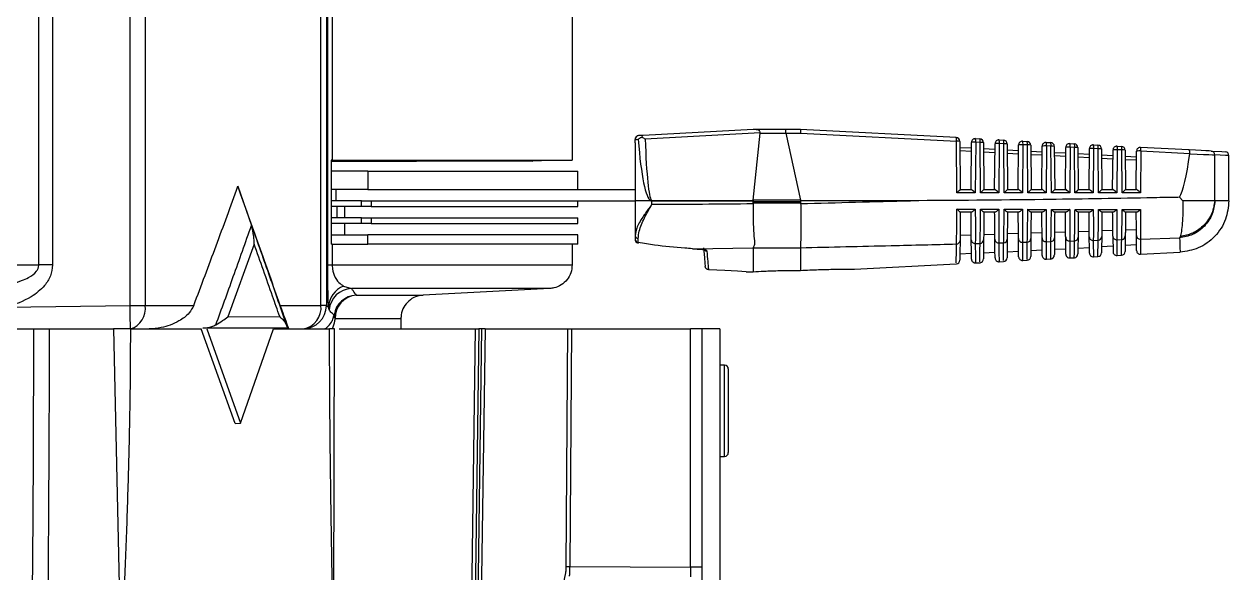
# Model space of a CAD drawing. Extents: x 2 to 136, y 1 to 99.
# Drawn here: x 59.117 to 62.281, y 10.184 to 11.627 of the extents above; entities that cross this region are included whole.
import ezdxf

# ---------------------------------------------------------------- set-up
doc = ezdxf.new("R2010")
doc.units = 0
doc.header["$MEASUREMENT"] = 0
doc.layers.add('OBJECT', color=7, linetype='CONTINUOUS')

msp = doc.modelspace()

# ---------------------------------------------------------------- linework, layer by layer
at = {"layer": 'OBJECT'}
for p, q in [((59.1553, 10.9936), (59.1553, 11.8402)), ((59.1914, 11.8402), (59.1914, 10.9936)), ((59.3949, 10.8873), (59.3949, 11.8402)), ((59.4344, 11.8402), (59.4344, 10.8873)), ((59.8963, 10.8873), (59.8963, 11.8402)), ((59.9106, 11.8402), (59.9106, 10.8873)), ((59.9142, 10.9936), (59.9142, 11.8402)), ((59.9259, 11.8402), (59.9259, 11.2689)), ((60.5563, 11.8402), (60.5563, 11.2689)), ((61.0314, 11.3497), (60.7431, 11.3341)), ((60.7478, 11.325), (61.0499, 11.3414)), ((61.0396, 11.3497), (61.0314, 11.3497)), ((61.0315, 11.1638), (61.0502, 11.34)), ((61.1172, 11.3497), (61.0396, 11.3497)), ((61.0502, 11.34), (61.1178, 11.34)), ((61.1564, 11.3497), (61.1172, 11.3497)), ((61.1178, 11.3403), (61.1573, 11.3403)), ((61.1178, 11.34), (61.156, 11.1638)), ((61.1564, 11.3497), (61.1564, 11.3497)), ((61.5652, 11.3281), (61.1564, 11.3497)), ((61.1573, 11.3403), (61.5658, 11.3187)), ((60.7214, 11.3145), (60.7214, 11.3234)), ((60.7214, 11.3145), (60.7214, 11.1622)), ((61.567, 11.1828), (61.5658, 11.3187)), ((61.5746, 11.3182), (61.5757, 11.1922)), ((61.5748, 11.3026), (61.6049, 11.301)), ((61.604, 11.1922), (61.6051, 11.3156)), ((61.6163, 11.316), (61.6151, 11.1828)), ((61.6156, 11.3255), (61.6272, 11.3249)), ((61.6279, 11.3154), (61.6163, 11.316)), ((61.629, 11.1828), (61.6279, 11.3154)), ((61.6367, 11.315), (61.6377, 11.1922)), ((61.6368, 11.2993), (61.6669, 11.2977)), ((61.666, 11.1922), (61.667, 11.3123)), ((61.6782, 11.3127), (61.6771, 11.1828)), ((61.6776, 11.3222), (61.6892, 11.3216)), ((61.6899, 11.3121), (61.6782, 11.3127)), ((61.691, 11.1828), (61.6899, 11.3121)), ((61.6987, 11.3117), (61.6997, 11.1922)), ((61.728, 11.1922), (61.729, 11.309)), ((61.7402, 11.3095), (61.7391, 11.1828)), ((61.7395, 11.3189), (61.7512, 11.3183)), ((61.7519, 11.3089), (61.7402, 11.3095)), ((61.753, 11.1828), (61.7519, 11.3089)), ((61.7607, 11.3084), (61.7617, 11.1922)), ((61.79, 11.1922), (61.791, 11.3058)), ((61.8022, 11.3062), (61.8011, 11.1828)), ((61.8015, 11.3157), (61.8133, 11.315)), ((61.814, 11.3056), (61.8022, 11.3062)), ((61.815, 11.1828), (61.814, 11.3056)), ((61.8227, 11.3051), (61.8237, 11.1922)), ((61.852, 11.1922), (61.8529, 11.3025)), ((61.8642, 11.3029), (61.8631, 11.1828)), ((61.8635, 11.3124), (61.8753, 11.3118)), ((61.876, 11.3023), (61.8642, 11.3029)), ((61.877, 11.1828), (61.876, 11.3023)), ((61.8848, 11.3019), (61.8857, 11.1922)), ((61.914, 11.1922), (61.9149, 11.2992)), ((61.9261, 11.2997), (61.9251, 11.1828)), ((61.9254, 11.3091), (61.9373, 11.3085)), ((61.938, 11.299), (61.9261, 11.2997)), ((61.939, 11.1828), (61.938, 11.299)), ((61.9468, 11.2986), (61.9477, 11.1922)), ((61.9874, 11.3058), (61.9994, 11.3052)), ((62.1764, 11.2959), (62.0494, 11.3026)), ((59.9259, 11.2689), (59.9234, 11.2689)), ((59.9235, 11.269), (59.9235, 11.0484)), ((59.9259, 11.2689), (60.5563, 11.2689)), ((60.5563, 11.2689), (60.476, 11.2668)), ((61.6048, 11.2916), (61.5748, 11.2932)), ((61.6668, 11.2883), (61.6369, 11.2899)), ((61.6988, 11.2961), (61.7289, 11.2945)), ((61.7288, 11.285), (61.6989, 11.2866)), ((61.7609, 11.2928), (61.7908, 11.2912)), ((61.7908, 11.2818), (61.7609, 11.2833)), ((61.8229, 11.2895), (61.8528, 11.2879)), ((61.8527, 11.2785), (61.823, 11.2801)), ((61.8849, 11.2862), (61.9148, 11.2846)), ((61.9147, 11.2752), (61.885, 11.2768)), ((61.9469, 11.2829), (61.9768, 11.2814)), ((61.9767, 11.272), (61.947, 11.2735)), ((61.976, 11.1922), (61.9769, 11.2959)), ((61.9881, 11.2964), (61.9871, 11.1828)), ((62, 11.2958), (61.9881, 11.2964)), ((62.001, 11.1828), (62, 11.2958)), ((62.0088, 11.2953), (62.0097, 11.1922)), ((62.009, 11.2797), (62.0387, 11.2781)), ((62.0386, 11.2687), (62.009, 11.2702)), ((62.038, 11.1922), (62.0389, 11.2927)), ((62.0501, 11.2931), (62.0491, 11.1828)), ((62.0501, 11.2931), (62.1788, 11.2863)), ((62.1788, 11.2863), (62.1787, 11.286)), ((62.2443, 11.1622), (62.2443, 11.2828)), ((62.2814, 11.1618), (62.2814, 11.2808)), ((59.9235, 11.2662), (60.1464, 11.2662)), ((60.0191, 11.2402), (59.9235, 11.2402)), ((60.0191, 11.2402), (60.0191, 11.1922)), ((60.0191, 11.2402), (60.5714, 11.2402)), ((60.1464, 11.2662), (60.1474, 11.2662)), ((60.4515, 11.2662), (60.1474, 11.2662)), ((60.4734, 11.2668), (60.4515, 11.2662)), ((60.4515, 11.2662), (60.4524, 11.2662)), ((60.4524, 11.2662), (60.452, 11.2662)), ((60.476, 11.2668), (60.4734, 11.2668)), ((60.5714, 11.1922), (60.5714, 11.2402)), ((59.6783, 11.2003), (59.7139, 11.0975)), ((60.0191, 11.1922), (59.9235, 11.1922)), ((59.9354, 11.1922), (59.9354, 11.1622)), ((60.0191, 11.1922), (60.5399, 11.1922)), ((60.5399, 11.1922), (60.7214, 11.1922)), ((61.6151, 11.1828), (61.567, 11.1828)), ((61.5757, 11.1922), (61.6041, 11.1922)), ((61.6771, 11.1828), (61.629, 11.1828)), ((61.6377, 11.1922), (61.6661, 11.1922)), ((61.7391, 11.1828), (61.691, 11.1828)), ((61.6997, 11.1922), (61.7281, 11.1922)), ((61.8011, 11.1828), (61.753, 11.1828)), ((61.7617, 11.1922), (61.7901, 11.1922)), ((61.8631, 11.1828), (61.815, 11.1828)), ((61.8237, 11.1922), (61.8521, 11.1922)), ((61.9251, 11.1828), (61.877, 11.1828)), ((61.8857, 11.1922), (61.9141, 11.1922)), ((61.9871, 11.1828), (61.939, 11.1828)), ((61.9477, 11.1922), (61.9761, 11.1922)), ((62.0491, 11.1828), (62.001, 11.1828)), ((62.0097, 11.1922), (62.0381, 11.1922)), ((60.0029, 11.1622), (59.9235, 11.1622)), ((60.0029, 11.1473), (59.9235, 11.1473)), ((59.9382, 11.1473), (59.9382, 11.1173)), ((59.9591, 11.1173), (59.9591, 11.1473)), ((60.0029, 11.1473), (60.0029, 11.1622)), ((60.0029, 11.1622), (60.0281, 11.1622)), ((60.0281, 11.1473), (60.0029, 11.1473)), ((60.0281, 11.1622), (60.0281, 11.1473)), ((60.0281, 11.1622), (60.5399, 11.1622)), ((60.0281, 11.1473), (60.5714, 11.1473)), ((60.5399, 11.1622), (60.7214, 11.1622)), ((60.5714, 11.1473), (60.5714, 11.1622)), ((60.7214, 11.1622), (60.7214, 11.0705)), ((60.7628, 11.1622), (60.7214, 11.1622)), ((60.7658, 11.163), (61.0314, 11.163)), ((61.0313, 11.1614), (60.7658, 11.1614)), ((60.7658, 11.153), (60.7658, 11.1614)), ((61.0314, 11.163), (61.0313, 11.1614)), ((61.0314, 11.1607), (61.1564, 11.1607)), ((61.0314, 11.1555), (61.0314, 11.1607)), ((61.1564, 11.1555), (61.0314, 11.1555)), ((61.156, 11.1638), (61.0315, 11.1638)), ((61.445, 11.1622), (61.1564, 11.1622)), ((61.1564, 11.1607), (61.1564, 11.1555)), ((62.1606, 11.1622), (62.1514, 11.1713)), ((62.2447, 11.1622), (62.2443, 11.1622)), ((60.0029, 11.1173), (59.9235, 11.1173)), ((60.0029, 11.1024), (60.0029, 11.1173)), ((60.0029, 11.1173), (60.0281, 11.1173)), ((60.0281, 11.1173), (60.0281, 11.1024)), ((60.0281, 11.1173), (60.5714, 11.1173)), ((60.5714, 11.1024), (60.5714, 11.1173)), ((61.6047, 11.1322), (61.5756, 11.1322)), ((61.6668, 11.1322), (61.6376, 11.1322)), ((61.7288, 11.1322), (61.6996, 11.1322)), ((61.7909, 11.1322), (61.7616, 11.1322)), ((61.853, 11.1322), (61.8235, 11.1322)), ((61.915, 11.1322), (61.8855, 11.1322)), ((61.9771, 11.1322), (61.9475, 11.1322)), ((62.0392, 11.1322), (62.0094, 11.1322)), ((60.0029, 11.1024), (59.9235, 11.1024)), ((59.9591, 11.0724), (59.9591, 11.1024)), ((60.0281, 11.1024), (60.0029, 11.1024)), ((60.0281, 11.1024), (60.5714, 11.1024)), ((61.7613, 11.0778), (61.7904, 11.0787)), ((61.8233, 11.0797), (61.8524, 11.0807)), ((61.8853, 11.0817), (61.9144, 11.0826)), ((61.9473, 11.0837), (61.9764, 11.0846)), ((62.0093, 11.0856), (62.0384, 11.0866)), ((59.7207, 11.0484), (59.6517, 10.8575)), ((59.9259, 11.0484), (59.9234, 11.0484)), ((59.9235, 11.0724), (60.0191, 11.0724)), ((59.9259, 11.0484), (59.9259, 10.9936)), ((59.9259, 11.0484), (60.0012, 11.0484)), ((60.0012, 11.0484), (60.0191, 11.0484)), ((60.0191, 11.0484), (60.0191, 11.0724)), ((60.5714, 11.0724), (60.0191, 11.0724)), ((60.5714, 11.0484), (60.0191, 11.0484)), ((60.5563, 11.0484), (60.5563, 10.9936)), ((60.5714, 11.0484), (60.5714, 11.0724)), ((60.7214, 11.0705), (60.7214, 11.0609)), ((60.7299, 11.0525), (60.7296, 11.063)), ((61.5752, 11.072), (61.6045, 11.0729)), ((61.6151, 11.0498), (61.6276, 11.0502)), ((61.6372, 11.0739), (61.6665, 11.0748)), ((61.6771, 11.0514), (61.6896, 11.0518)), ((61.6992, 11.0759), (61.7285, 11.0768)), ((61.7391, 11.053), (61.7517, 11.0534)), ((61.8011, 11.0547), (61.8137, 11.055)), ((61.8631, 11.0564), (61.8757, 11.0567)), ((61.9251, 11.0581), (61.9377, 11.0584)), ((61.9765, 11.0695), (61.9769, 11.0282)), ((61.9871, 11.0598), (61.9997, 11.0601)), ((62.0387, 11.046), (62.009, 11.0444)), ((62.049, 11.0615), (62.152, 11.0645)), ((62.1534, 11.0678), (62.152, 11.0645)), ((60.8721, 11.0363), (61.0314, 11.0382)), ((60.8903, 11.0354), (60.8721, 11.0363)), ((60.8721, 11.0363), (60.8721, 11.0361)), ((60.8903, 11.0354), (60.8903, 11.0351)), ((61.0314, 11.0382), (61.0319, 11.0389)), ((61.0314, 11.0382), (61.0314, 10.9758)), ((61.0319, 11.0389), (61.1564, 11.0389)), ((61.1564, 11.0389), (61.1564, 11.0388)), ((61.1564, 11.0388), (61.1564, 10.9793)), ((61.6049, 11.0232), (61.5748, 11.0216)), ((61.6669, 11.0265), (61.6368, 11.0249)), ((61.6986, 11.0281), (61.7291, 11.0297)), ((61.7607, 11.0314), (61.791, 11.033)), ((61.8227, 11.0347), (61.853, 11.0362)), ((61.8847, 11.0379), (61.915, 11.0395)), ((61.9255, 11.015), (61.9374, 11.0157)), ((61.9768, 11.0427), (61.9469, 11.0412)), ((61.9874, 11.0183), (61.9994, 11.0189)), ((62.0494, 11.0215), (62.1534, 11.027)), ((57.7282, 10.9936), (59.1553, 10.9936)), ((59.1914, 10.9936), (59.1553, 10.9936)), ((59.9142, 10.9936), (59.9259, 10.9936)), ((59.9259, 10.9936), (60.5563, 10.9936)), ((61.2978, 10.9821), (61.5653, 10.9962)), ((61.6157, 10.9988), (61.6273, 10.9994)), ((61.6777, 11.002), (61.6893, 11.0027)), ((61.7396, 11.0053), (61.7513, 11.0059)), ((61.8016, 11.0085), (61.8134, 11.0092)), ((61.8635, 11.0118), (61.8754, 11.0124)), ((60.915, 10.981), (60.915, 10.981)), ((61.0135, 10.9757), (61.0135, 10.9757)), ((59.9559, 10.9378), (59.9767, 10.9317)), ((60.4975, 10.9317), (59.9767, 10.9317)), ((60.4975, 10.9317), (60.165, 10.9143)), ((59.0693, 10.8821), (59.3949, 10.8873)), ((59.3949, 10.8873), (59.4344, 10.8873)), ((59.4344, 10.8873), (59.5624, 10.8873)), ((59.789, 10.8873), (59.8963, 10.8873)), ((59.9106, 10.8873), (59.8963, 10.8873)), ((59.9106, 10.8873), (59.9164, 10.8821)), ((59.9889, 10.9143), (60.165, 10.9143)), ((59.6517, 10.8575), (59.7879, 10.8576)), ((59.9177, 10.8753), (59.9164, 10.8821)), ((57.4017, 10.8253), (59.1419, 10.8253)), ((59.1836, 10.8253), (59.3513, 10.8253)), ((59.3513, 10.8253), (59.3707, 9.9453)), ((59.3958, 10.8253), (59.5816, 10.8253)), ((59.6708, 10.5764), (59.5816, 10.8253)), ((59.5962, 10.8253), (59.6849, 10.5776)), ((59.6849, 10.5776), (59.7714, 10.8253)), ((59.7719, 10.8253), (59.9189, 10.8253)), ((59.8122, 10.8253), (59.7852, 10.8253)), ((59.9293, 9.9453), (59.9319, 10.8253)), ((60.1063, 10.8523), (59.9336, 10.8523)), ((59.9439, 10.8253), (60.3022, 10.8253)), ((60.1063, 10.8523), (60.1063, 10.8253)), ((60.2843, 9.5358), (60.3022, 10.8253)), ((60.3112, 10.8253), (60.2932, 9.5355)), ((60.3184, 10.8253), (60.3005, 9.5358)), ((60.3274, 10.8253), (60.3094, 9.5355)), ((60.3184, 10.8253), (60.3112, 10.8253)), ((60.3274, 10.8253), (60.5447, 10.8253)), ((60.5408, 10.2011), (60.5447, 10.8253)), ((60.5544, 10.8253), (60.5505, 10.201)), ((60.5544, 10.8253), (60.8671, 10.8253)), ((60.8671, 10.1995), (60.8671, 10.8253)), ((60.8964, 10.8253), (60.8671, 10.8253)), ((60.8964, 10.8253), (60.8964, 8.0253)), ((60.9444, 10.8253), (60.8964, 10.8253)), ((60.9444, 10.8253), (60.9444, 8.0253)), ((60.9565, 10.7303), (60.9444, 10.7305)), ((60.9565, 10.6103), (60.9565, 10.7303)), ((60.9664, 10.7203), (60.9664, 10.5004)), ((60.9565, 10.4904), (60.9565, 10.6103)), ((59.6708, 10.5764), (59.6849, 10.5776)), ((60.9444, 10.4901), (60.9565, 10.4904)), ((60.5505, 10.201), (60.8671, 10.1995)), ((60.8964, 10.1995), (60.8671, 10.1995)), ((60.5301, 10.1384), (60.5395, 10.184))]:
    msp.add_line(p, q, dxfattribs=at)
at = {"layer": 'OBJECT', "flags": 128}
for points in [[(60.7431, 11.3341), (60.7368, 11.3337), (60.7327, 11.3335), (60.7309, 11.3334)], [(60.7214, 11.3234), (60.7227, 11.3235), (60.7255, 11.3236), (60.7297, 11.3238)], [(62.235, 11.2928), (62.2295, 11.2931), (62.2206, 11.2935), (62.2084, 11.2942), (62.1935, 11.295), (62.1764, 11.2959)], [(62.1787, 11.286), (62.1979, 11.285), (62.2146, 11.2842), (62.2282, 11.2836), (62.2382, 11.2831), (62.2443, 11.2828)], [(62.235, 11.2928), (62.2626, 11.2913), (62.2719, 11.2908)], [(62.2814, 11.2808), (62.2721, 11.2813), (62.2443, 11.2828)], [(61.5751, 11.0582), (61.5748, 11.0249), (61.5746, 11.0081), (61.5746, 11.0061)], [(61.6051, 11.0087), (61.605, 11.0107), (61.6049, 11.027), (61.6046, 11.0595)], [(61.6371, 11.0598), (61.6368, 11.0275), (61.6367, 11.0113), (61.6367, 11.0093)], [(61.667, 11.0119), (61.667, 11.0139), (61.6669, 11.0297), (61.6666, 11.0611)], [(61.6991, 11.0614), (61.6988, 11.0302), (61.6987, 11.0145), (61.6987, 11.0126)], [(61.729, 11.0152), (61.729, 11.0171), (61.7289, 11.0323), (61.7286, 11.0627)], [(61.7611, 11.0631), (61.7609, 11.0329), (61.7607, 11.0177), (61.7607, 11.0158)], [(61.791, 11.0184), (61.791, 11.0203), (61.7908, 11.035), (61.7906, 11.0644)], [(61.8231, 11.0647), (61.8229, 11.0355), (61.8228, 11.0209), (61.8227, 11.0191)], [(61.8529, 11.0217), (61.8529, 11.0235), (61.8528, 11.0377), (61.8526, 11.0661)], [(61.8852, 11.0664), (61.8849, 11.0382), (61.8848, 11.0241), (61.8848, 11.0223)], [(61.9149, 11.0249), (61.9149, 11.0249), (61.9148, 11.0357), (61.9145, 11.0678)], [(61.9472, 11.0681), (61.9469, 11.0362), (61.9468, 11.0256)], [(62.0092, 11.0698), (62.0089, 11.0391), (62.0088, 11.0288)], [(62.0389, 11.0314), (62.0389, 11.0314), (62.0388, 11.0414), (62.0385, 11.0712)], [(60.8721, 11.0361), (60.8848, 11.0354), (60.8903, 11.0351)], [(60.9013, 11.0389), (60.9035, 11.0132), (60.905, 10.9969), (60.9056, 10.9902)], [(61.0135, 10.9757), (60.9902, 10.977), (60.9574, 10.9787), (60.915, 10.981)]]:
    msp.add_lwpolyline(points, dxfattribs=at)
at = {"layer": 'OBJECT'}
for centre, radius, start, end in [((60.7314, 11.3234), 0.01, 93.1059, 179.191), ((60.7314, 11.3234), 0.00999, 93.1451, 180.0504), ((60.7221, 11.3236), 0.00067, 179.4951, 191.6551), ((61.5457, 11.322), 0.0204, 350.7192, 17.6172), ((61.5646, 11.3182), 0.01, 0.5, 86.9774), ((61.5682, 11.2777), 0.041, 81.0023, 93.3132), ((61.6151, 11.3155), 0.01, 86.9774, 179.5), ((61.6128, 11.2616), 0.0545, 86.3185, 98.1339), ((61.5961, 11.3193), 0.0204, 350.7258, 17.6141), ((61.6077, 11.3187), 0.0204, 350.7258, 17.6141), ((61.6267, 11.3149), 0.01, 0.5, 86.9774), ((61.6302, 11.2745), 0.041, 80.9993, 93.3162), ((61.677, 11.3122), 0.01, 86.9774, 179.5), ((61.6747, 11.2583), 0.0545, 86.3189, 98.1335), ((61.6581, 11.316), 0.0204, 350.7195, 17.6168), ((61.6698, 11.3154), 0.0204, 350.7192, 17.6172), ((61.6887, 11.3116), 0.01, 0.5, 86.9774), ((61.6923, 11.2712), 0.041, 81.0006, 93.313), ((61.739, 11.3089), 0.01, 86.9774, 179.5), ((61.7367, 11.2551), 0.0545, 86.3186, 98.1338), ((61.7201, 11.3128), 0.0204, 350.7195, 17.6168), ((61.7318, 11.3121), 0.0204, 350.7262, 17.6136), ((61.7507, 11.3083), 0.01, 0.5, 86.9774), ((61.7543, 11.2679), 0.041, 80.9993, 93.3162), ((61.801, 11.3057), 0.01, 86.9774, 179.5), ((61.7987, 11.2518), 0.0545, 86.3185, 98.1339), ((61.7821, 11.3095), 0.0204, 350.7258, 17.6141), ((61.7938, 11.3089), 0.0204, 350.7194, 17.617), ((61.8127, 11.3051), 0.01, 0.5, 86.9774), ((61.8163, 11.2646), 0.041, 81.0006, 93.313), ((61.8629, 11.3024), 0.01, 86.9774, 179.5), ((61.8607, 11.2485), 0.0545, 86.3191, 98.1333), ((61.844, 11.3062), 0.0204, 350.7195, 17.6168), ((61.8559, 11.3056), 0.0204, 350.7255, 17.6145), ((61.8748, 11.3018), 0.01, 0.5, 86.9774), ((61.8784, 11.2614), 0.041, 81.0025, 93.313), ((61.9249, 11.2991), 0.01, 86.9774, 179.5), ((61.9226, 11.2452), 0.0545, 86.3189, 98.1335), ((61.906, 11.3029), 0.0204, 350.7195, 17.6168), ((61.9179, 11.3023), 0.0204, 350.7195, 17.6168), ((61.9368, 11.2985), 0.01, 0.5, 86.9774), ((61.9404, 11.2581), 0.041, 80.999, 93.3164), ((61.9869, 11.2959), 0.01, 86.9774, 179.5), ((61.968, 11.2997), 0.0204, 350.7157, 17.6242), ((61.9799, 11.299), 0.0204, 350.7255, 17.6145), ((61.9988, 11.2952), 0.01, 0.5, 86.9774), ((62.0489, 11.2926), 0.01, 86.9774, 179.5), ((62.0299, 11.2964), 0.0204, 350.7258, 17.6141), ((61.9846, 11.242), 0.0545, 86.3186, 98.1338), ((62.0024, 11.2548), 0.041, 80.9993, 93.3143), ((62.0466, 11.2387), 0.0545, 86.3185, 98.1339), ((62.2344, 11.2829), 0.00991, 359.4493, 86.5254), ((62.2714, 11.2808), 0.01, 3.5738, 86.9774), ((60.8588, 11.071), 0.1324, 135.5, 136.4494), ((60.8847, 11.1614), 0.1189, 179.2257, 179.9862), ((60.7299, 11.0716), 0.00857, 187.2292, 268.6417), ((60.7314, 11.0609), 0.01, 180, 260.7454), ((60.7304, 11.0615), 0.00906, 184.3624, 267.1848), ((60.7407, 11.0503), 0.011, 168.4541, 176.3961), ((61.5652, 11.0584), 0.00987, 272.2588, 358.866), ((61.6145, 11.0597), 0.0099, 181.2103, 273.6275), ((61.6272, 11.06), 0.00987, 272.2809, 358.8865), ((61.6765, 11.0613), 0.0099, 181.1885, 273.6078), ((61.6892, 11.0616), 0.00987, 272.3034, 358.9057), ((61.7385, 11.0629), 0.00991, 181.1662, 273.5892), ((61.7512, 11.0633), 0.00988, 272.3291, 358.9216), ((61.8005, 11.0646), 0.00991, 181.1443, 273.5714), ((61.8133, 11.0649), 0.00988, 272.3468, 358.9447), ((61.8625, 11.0663), 0.00991, 181.1212, 273.5523), ((61.8753, 11.0666), 0.00989, 272.3689, 358.9632), ((61.9245, 11.068), 0.00991, 181.1004, 273.5334), ((61.9373, 11.0683), 0.00989, 272.39, 358.9811), ((61.9864, 11.0697), 0.00992, 181.0799, 273.5151), ((61.9993, 11.07), 0.00989, 272.413, 358.997), ((62.0484, 11.0714), 0.00992, 181.059, 273.4971), ((60.9112, 11.04), 0.0101, 228.8435, 267.3941), ((61.739, 11.0153), 0.01, 180.5, 274.8207), ((61.7507, 11.0159), 0.01, 274.7459, 359.5), ((61.801, 11.0185), 0.01, 180.5, 274.4464), ((61.8127, 11.0191), 0.01, 274.3711, 359.5), ((61.8629, 11.0218), 0.01, 180.5, 274.0714), ((61.8748, 11.0224), 0.01, 273.9957, 359.5), ((61.9249, 11.025), 0.01, 180.5, 273.6958), ((61.9368, 11.0256), 0.01, 273.6197, 359.5), ((61.9869, 11.0283), 0.01, 180.5, 273.3196), ((61.9988, 11.0289), 0.01, 273.243, 359.5), ((62.0489, 11.0315), 0.01, 180.5, 273.0138), ((61.5646, 11.0061), 0.01, 275.8671, 359.5), ((61.6151, 11.0088), 0.01, 180.5, 275.5678), ((61.6267, 11.0094), 0.01, 275.4939, 359.5), ((61.677, 11.012), 0.01, 180.5, 275.1945), ((61.6887, 11.0126), 0.01, 275.1202, 359.5), ((59.9768, 10.8812), 0.0604, 110.2163, 179.1613), ((59.9795, 10.8697), 0.062, 92.5495, 174.8621), ((10.086, 10.0493), 49.316, 0.9016, 0.97362), ((59.3796, 10.8784), 0.0556, 287.1156, 9.1916), ((59.8399, 10.8812), 0.0568, 280.1324, 6.1768), ((59.8486, 10.8873), 0.062, 271.1731, 359.9815), ((59.9919, 10.8523), 0.062, 92.8402, 170.9566), ((59.9941, 10.854), 0.0605, 94.9205, 181.5735), ((59.945, 10.861), 0.0143, 175.8769, 217.3541), ((60.9564, 10.7203), 0.01, 0, 89), ((60.9564, 10.5004), 0.01, 271, 0), ((60.6627, 19.3843), 9.184, 269.23966, 269.30001)]:
    msp.add_arc(centre, radius, start, end, dxfattribs=at)
for centre, major_axis, ratio, start_param, end_param in [((61.0128, 11.3397), (0.0374, 0.0006), 0.267094, 6.250695, 6.391296), ((61.1172, 11.3397), (0, 0.01), 0.061163, 4.764749, 6.283185), ((61.1994, 11.3397), (0.0816, -0.0005), 0.122438, 3.142789, 3.168969), ((61.1561, 11.3397), (0.00026, 0.01), 0.120424, 4.767926, 6.280008), ((60.7814, 11.731), (0.0157, 0.5695), 0.101686, 2.370066, 3.09173), ((60.7736, 11.7325), (0.0078, 0.5695), 0.050872, 2.368959, 3.089624), ((59.9762, 11.2871), (0.062, 0.0151), 0.162711, 3.65558, 3.724578), ((62.1263, 13.452), (-0.0147, 2.2897), 0.052015, 3.230394, 3.471508), ((61.5658, 11.1822), (0.00991, 0.00999), 0.035372, 4.799799, 6.248135), ((61.6139, 11.1822), (-0.00988, 0.00996), 0.087934, 4.677799, 6.196235), ((61.6278, 11.1822), (0.00991, 0.00999), 0.035372, 4.799799, 6.248135), ((61.6759, 11.1822), (-0.00988, 0.00996), 0.087934, 4.677799, 6.196235), ((61.6898, 11.1822), (0.00991, 0.00999), 0.035372, 4.799799, 6.248135), ((61.7379, 11.1822), (-0.00988, 0.00996), 0.087934, 4.677799, 6.196235), ((61.7518, 11.1822), (0.00991, 0.00999), 0.035372, 4.799799, 6.248135), ((61.7999, 11.1822), (-0.00988, 0.00996), 0.087934, 4.677799, 6.196235), ((61.8138, 11.1822), (0.00991, 0.00999), 0.035372, 4.799799, 6.248135), ((61.8619, 11.1822), (-0.00988, 0.00996), 0.087934, 4.677799, 6.196235), ((61.8758, 11.1822), (0.00991, 0.00999), 0.035372, 4.799799, 6.248135), ((61.9239, 11.1822), (-0.00988, 0.00996), 0.087934, 4.677799, 6.196235), ((61.9378, 11.1822), (0.00991, 0.00999), 0.035372, 4.799799, 6.248135), ((61.9859, 11.1822), (-0.00988, 0.00996), 0.087934, 4.677799, 6.196235), ((61.9998, 11.1822), (0.00991, 0.00999), 0.035372, 4.799799, 6.248135), ((62.0479, 11.1822), (-0.00988, 0.00996), 0.087934, 4.677799, 6.196235), ((60.7814, 11.731), (0.0157, 0.5695), 0.101686, 3.09173, 3.144394), ((60.7736, 11.7325), (0.0078, 0.5695), 0.050872, 3.089624, 3.142288), ((60.6736, 13.2247), (7.8848, 0), 0.262774, 4.724089, 4.75778), ((60.5835, 11.1607), (0.4478, 0), 0.267949, 0, 0.006511), ((60.5832, 11.1607), (0.4485, 0.007), 0.267094, 6.244178, 6.250695), ((60.5835, 11.1555), (0.4478, 0), 0.267949, 6.278981, 6.283185), ((62.1344, 11.1607), (0.9787, -0.0064), 0.122438, 3.168969, 3.182058), ((57.138, 13.2247), (19.0675, 0), 0.111038, 4.924724, 4.940236), ((62.1337, 11.1607), (0.9773, 0), 0.122785, 3.128502, 3.141593), ((62.1337, 11.1555), (0.9773, 0), 0.122785, 3.141593, 3.144933), ((59.9762, 11.0303), (0.062, -0.0151), 0.162756, 2.558631, 2.627629)]:
    msp.add_ellipse(centre, major_axis=major_axis, ratio=ratio, start_param=start_param, end_param=end_param, dxfattribs=at)
for points, knots in [([(60.7431, 11.3341), (60.7431, 11.3341), (60.7427, 11.3341), (60.7418, 11.3338), (60.7404, 11.3328), (60.7394, 11.3311), (60.739, 11.33), (60.7389, 11.3297)], [0, 0, 0, 0, 0.017155, 0.20226, 0.556605, 0.898365, 1, 1, 1, 1]), ([(61.0396, 11.3497), (61.0412, 11.3497), (61.0437, 11.3497), (61.0463, 11.3485), (61.0478, 11.3464), (61.0489, 11.3438), (61.0497, 11.342), (61.0499, 11.3414)], [0, 0, 0, 0, 0.281506, 0.477148, 0.6724679, 0.8784676, 1, 1, 1, 1]), ([(60.7297, 11.3238), (60.7298, 11.3239), (60.7314, 11.3253), (60.7343, 11.3274), (60.7379, 11.3292), (60.7389, 11.3297)], [0, 0, 0, 0, 0.021179, 0.71713, 1, 1, 1, 1]), ([(60.7389, 11.3297), (60.7418, 11.3282), (60.7446, 11.3267), (60.7477, 11.325), (60.7478, 11.325)], [0, 0, 0, 0, 0.980022, 1, 1, 1, 1]), ([(62.1788, 11.2863), (62.1788, 11.2874), (62.1788, 11.2896), (62.1784, 11.2925), (62.1778, 11.2947), (62.177, 11.2957), (62.1766, 11.2959), (62.1764, 11.2959), (62.1764, 11.2959)], [0, 0, 0, 0, 0.2192768, 0.4385033, 0.6592408, 0.8829816, 0.9858182, 1, 1, 1, 1]), ([(59.5624, 10.8873), (59.582, 10.9395), (59.6213, 11.0438), (59.6593, 11.1481), (59.6783, 11.2003)], [0, 0, 0, 0, 0.499973, 1, 1, 1, 1]), ([(59.789, 10.8873), (59.78, 10.9134), (59.7619, 10.9656), (59.7252, 11.0699), (59.6971, 11.1482), (59.6783, 11.2003)], [0, 0, 0, 0, 0.250124, 0.500247, 1, 1, 1, 1]), ([(60.7658, 11.153), (60.7657, 11.1529), (60.7649, 11.1518), (60.7624, 11.1485), (60.7539, 11.1374), (60.7395, 11.1169), (60.7247, 11.0916), (60.7224, 11.0769), (60.7214, 11.0705)], [0, 0, 0, 0, 0.003659, 0.034965, 0.112488, 0.381452, 0.732443, 1, 1, 1, 1]), ([(60.7296, 11.063), (60.7302, 11.0694), (60.7318, 11.0858), (60.745, 11.1159), (60.7581, 11.1399), (60.7651, 11.1518), (60.7658, 11.1528), (60.7658, 11.153)], [0, 0, 0, 0, 0.244746, 0.626731, 0.967928, 0.996144, 1, 1, 1, 1]), ([(61.0314, 11.155), (61.0313, 11.1498), (61.0311, 11.1312), (61.0319, 11.1002), (61.0335, 11.0681), (61.0365, 11.0476), (61.0332, 11.0413), (61.0319, 11.0389)], [0, 0, 0, 0, 0.097508, 0.351331, 0.599304, 0.843155, 1, 1, 1, 1]), ([(61.1564, 11.1551), (61.1566, 11.1416), (61.1572, 11.1146), (61.157, 11.079), (61.1562, 11.0516), (61.1563, 11.043), (61.1564, 11.0389)], [0, 0, 0, 0, 0.253584, 0.507164, 0.760847, 1, 1, 1, 1]), ([(62.1514, 11.1713), (62.1458, 11.1712), (62.1173, 11.1707), (61.9979, 11.1685), (61.7682, 11.1645), (61.5611, 11.163), (61.445, 11.1622)], [0, 0, 0, 0, 0.024148, 0.120739, 0.507103, 1, 1, 1, 1]), ([(62.2447, 11.1622), (62.2431, 11.1505), (62.2398, 11.1262), (62.2184, 11.0944), (62.1877, 11.0713), (62.1636, 11.0667), (62.152, 11.0645)], [0, 0, 0, 0, 0.24117, 0.5, 0.758828, 1, 1, 1, 1]), ([(62.2814, 11.1622), (62.2796, 11.1457), (62.2759, 11.1114), (62.2465, 11.0668), (62.2034, 11.035), (62.1694, 11.0296), (62.153, 11.027)], [0, 0, 0, 0, 0.240773, 0.5, 0.759226, 1, 1, 1, 1]), ([(62.1606, 11.1622), (62.1606, 11.1515), (62.1606, 11.1302), (62.1591, 11.1025), (62.1567, 11.0802), (62.1545, 11.0719), (62.1534, 11.0678)], [0, 0, 0, 0, 0.25, 0.5, 0.75, 1, 1, 1, 1]), ([(62.2443, 11.1622), (62.2425, 11.1511), (62.2389, 11.1281), (62.2179, 11.0977), (62.1881, 11.0753), (62.1647, 11.0703), (62.1534, 11.0678)], [0, 0, 0, 0, 0.24156, 0.499999, 0.758437, 1, 1, 1, 1]), ([(62.2443, 11.1622), (62.2414, 11.1622), (62.2358, 11.1622), (62.2166, 11.1622), (62.1915, 11.1622), (62.1709, 11.1622), (62.1606, 11.1622)], [0, 0, 0, 0, 0.250001, 0.499999, 0.750001, 1, 1, 1, 1]), ([(62.2814, 11.1622), (62.2798, 11.1622), (62.2768, 11.1622), (62.2554, 11.1622), (62.2447, 11.1622)], [0, 0, 0, 0, 0.5, 1, 1, 1, 1]), ([(61.5656, 11.0486), (61.5657, 11.0504), (61.5659, 11.0557), (61.5663, 11.0741), (61.5667, 11.1026), (61.5669, 11.1261), (61.567, 11.1375), (61.5671, 11.1401)], [0, 0, 0, 0, 0.147377, 0.444495, 0.741153, 0.940222, 1, 1, 1, 1]), ([(61.5671, 11.1401), (61.5737, 11.1401), (61.5897, 11.1401), (61.6057, 11.14), (61.6151, 11.14)], [0, 0, 0, 0, 0.412558, 1, 1, 1, 1]), ([(61.5756, 11.1322), (61.5754, 11.1323), (61.5749, 11.1326), (61.5729, 11.1343), (61.5702, 11.1369), (61.568, 11.1391), (61.5671, 11.1401), (61.5671, 11.1401)], [0, 0, 0, 0, 0.1927825, 0.4296397, 0.7493092, 0.9922513, 1, 1, 1, 1]), ([(61.5757, 11.1322), (61.5756, 11.1209), (61.5754, 11.0983), (61.5752, 11.0711), (61.5751, 11.0627), (61.5751, 11.0582)], [0, 0, 0, 0, 0.320862, 0.64168, 1, 1, 1, 1]), ([(61.6046, 11.0595), (61.6046, 11.0634), (61.6045, 11.0711), (61.6043, 11.097), (61.6041, 11.1203), (61.604, 11.1322)], [0, 0, 0, 0, 0.32783, 0.655736, 1, 1, 1, 1]), ([(61.6151, 11.14), (61.6151, 11.14), (61.614, 11.1388), (61.6116, 11.1365), (61.6086, 11.1341), (61.6061, 11.1325), (61.6052, 11.1323), (61.6047, 11.1322)], [0, 0, 0, 0, 0.007982, 0.299103, 0.602918, 0.800707, 1, 1, 1, 1]), ([(61.6151, 11.14), (61.6152, 11.1374), (61.6152, 11.1283), (61.6154, 11.1071), (61.6154, 11.0796), (61.6154, 11.0585), (61.6152, 11.0523), (61.6151, 11.0498)], [0, 0, 0, 0, 0.059552, 0.208065, 0.505161, 0.802605, 1, 1, 1, 1]), ([(61.6276, 11.0502), (61.6277, 11.0519), (61.6279, 11.0572), (61.6283, 11.0755), (61.6287, 11.1035), (61.629, 11.1265), (61.629, 11.1374), (61.6291, 11.14)], [0, 0, 0, 0, 0.148954, 0.44926, 0.749099, 0.940502, 1, 1, 1, 1]), ([(61.6291, 11.14), (61.6357, 11.14), (61.6517, 11.1399), (61.6677, 11.1399), (61.6771, 11.1399)], [0, 0, 0, 0, 0.412523, 1, 1, 1, 1]), ([(61.6376, 11.1322), (61.6374, 11.1323), (61.6368, 11.1326), (61.6347, 11.1344), (61.632, 11.1369), (61.63, 11.139), (61.6291, 11.1399), (61.6291, 11.14)], [0, 0, 0, 0, 0.197186, 0.440795, 0.768922, 0.992182, 1, 1, 1, 1]), ([(61.6377, 11.1322), (61.6376, 11.121), (61.6374, 11.0985), (61.6372, 11.0721), (61.6371, 11.064), (61.6371, 11.0598)], [0, 0, 0, 0, 0.324746, 0.649449, 1, 1, 1, 1]), ([(61.6666, 11.0611), (61.6666, 11.0649), (61.6665, 11.0726), (61.6663, 11.098), (61.6661, 11.1208), (61.666, 11.1322)], [0, 0, 0, 0, 0.331872, 0.663815, 1, 1, 1, 1]), ([(61.6771, 11.1399), (61.6771, 11.1398), (61.676, 11.1387), (61.6738, 11.1365), (61.6708, 11.1341), (61.6683, 11.1325), (61.6673, 11.1323), (61.6668, 11.1322)], [0, 0, 0, 0, 0.008059, 0.282727, 0.593807, 0.796111, 1, 1, 1, 1]), ([(61.6771, 11.1399), (61.6772, 11.1373), (61.6772, 11.1283), (61.6774, 11.1072), (61.6774, 11.0801), (61.6773, 11.0596), (61.6772, 11.0537), (61.6771, 11.0514)], [0, 0, 0, 0, 0.059275, 0.20942, 0.509832, 0.810598, 1, 1, 1, 1]), ([(61.6896, 11.0518), (61.6897, 11.0535), (61.6899, 11.0587), (61.6903, 11.0769), (61.6907, 11.1045), (61.691, 11.1269), (61.691, 11.1373), (61.6911, 11.1398)], [0, 0, 0, 0, 0.150604, 0.454244, 0.75741, 0.94078, 1, 1, 1, 1]), ([(61.6911, 11.1398), (61.6977, 11.1398), (61.7137, 11.1398), (61.7297, 11.1397), (61.7391, 11.1397)], [0, 0, 0, 0, 0.412498, 1, 1, 1, 1]), ([(61.6996, 11.1322), (61.6993, 11.1323), (61.6987, 11.1326), (61.6965, 11.1344), (61.6939, 11.1369), (61.6919, 11.139), (61.6911, 11.1398), (61.6911, 11.1398)], [0, 0, 0, 0, 0.201833, 0.452562, 0.789377, 0.992118, 1, 1, 1, 1]), ([(61.6997, 11.1322), (61.6996, 11.1211), (61.6994, 11.0988), (61.6992, 11.0731), (61.6991, 11.0654), (61.6991, 11.0614)], [0, 0, 0, 0, 0.328836, 0.657621, 1, 1, 1, 1]), ([(61.7286, 11.0627), (61.7286, 11.0665), (61.7285, 11.0741), (61.7283, 11.0991), (61.7281, 11.1213), (61.728, 11.1322)], [0, 0, 0, 0, 0.336124, 0.67232, 1, 1, 1, 1]), ([(61.7391, 11.1397), (61.7391, 11.1397), (61.7383, 11.1389), (61.7363, 11.1369), (61.7333, 11.1344), (61.7305, 11.1326), (61.7294, 11.1323), (61.7288, 11.1322)], [0, 0, 0, 0, 0.0081525, 0.2069117, 0.5377719, 0.7912795, 1, 1, 1, 1]), ([(61.7391, 11.1397), (61.7392, 11.1372), (61.7392, 11.1283), (61.7393, 11.1074), (61.7394, 11.0805), (61.7393, 11.0608), (61.7392, 11.0552), (61.7391, 11.053)], [0, 0, 0, 0, 0.059003, 0.210856, 0.514735, 0.818981, 1, 1, 1, 1]), ([(61.7517, 11.0534), (61.7517, 11.0551), (61.752, 11.0602), (61.7524, 11.0784), (61.7527, 11.1055), (61.753, 11.1273), (61.753, 11.1372), (61.7531, 11.1397)], [0, 0, 0, 0, 0.152334, 0.459462, 0.76611, 0.941055, 1, 1, 1, 1]), ([(61.7531, 11.1397), (61.7597, 11.1396), (61.7757, 11.1396), (61.7917, 11.1396), (61.8011, 11.1395)], [0, 0, 0, 0, 0.41246, 1, 1, 1, 1]), ([(61.7616, 11.1322), (61.7613, 11.1323), (61.7606, 11.1326), (61.7584, 11.1344), (61.7557, 11.1369), (61.7538, 11.1389), (61.7531, 11.1396), (61.7531, 11.1397)], [0, 0, 0, 0, 0.206752, 0.464953, 0.810741, 0.992055, 1, 1, 1, 1]), ([(61.7617, 11.1322), (61.7616, 11.1212), (61.7614, 11.099), (61.7612, 11.0742), (61.7612, 11.0668), (61.7611, 11.0631)], [0, 0, 0, 0, 0.333137, 0.666225, 1, 1, 1, 1]), ([(61.7906, 11.0644), (61.7905, 11.0681), (61.7905, 11.0756), (61.7903, 11.1002), (61.7901, 11.1218), (61.79, 11.1322)], [0, 0, 0, 0, 0.340601, 0.681276, 1, 1, 1, 1]), ([(61.8011, 11.1395), (61.8011, 11.1395), (61.8004, 11.1388), (61.7984, 11.1369), (61.7955, 11.1344), (61.7926, 11.1326), (61.7914, 11.1323), (61.7909, 11.1322)], [0, 0, 0, 0, 0.008233, 0.187013, 0.525641, 0.786181, 1, 1, 1, 1]), ([(61.8011, 11.1395), (61.8012, 11.1371), (61.8012, 11.1282), (61.8013, 11.1075), (61.8014, 11.081), (61.8013, 11.062), (61.8011, 11.0566), (61.8011, 11.0547)], [0, 0, 0, 0, 0.05873, 0.212373, 0.519885, 0.827778, 1, 1, 1, 1]), ([(61.8137, 11.055), (61.8137, 11.0567), (61.814, 11.0618), (61.8144, 11.0798), (61.8147, 11.1066), (61.815, 11.1277), (61.815, 11.1371), (61.8151, 11.1395)], [0, 0, 0, 0, 0.154143, 0.464926, 0.775221, 0.941326, 1, 1, 1, 1]), ([(61.8151, 11.1395), (61.8217, 11.1395), (61.8377, 11.1394), (61.8537, 11.1394), (61.8631, 11.1394)], [0, 0, 0, 0, 0.41243, 1, 1, 1, 1]), ([(61.8235, 11.1322), (61.8232, 11.1323), (61.8226, 11.1326), (61.8202, 11.1345), (61.8176, 11.137), (61.8157, 11.1389), (61.8151, 11.1395), (61.8151, 11.1395)], [0, 0, 0, 0, 0.211941, 0.478013, 0.832962, 0.991973, 1, 1, 1, 1]), ([(61.8237, 11.1322), (61.8236, 11.1213), (61.8234, 11.0993), (61.8232, 11.0753), (61.8232, 11.0682), (61.8231, 11.0647)], [0, 0, 0, 0, 0.337674, 0.675297, 1, 1, 1, 1]), ([(61.8526, 11.0661), (61.8525, 11.0698), (61.8525, 11.0772), (61.8523, 11.1014), (61.8521, 11.1223), (61.852, 11.1322)], [0, 0, 0, 0, 0.345327, 0.690724, 1, 1, 1, 1]), ([(61.8631, 11.1394), (61.8631, 11.1394), (61.8625, 11.1387), (61.8606, 11.1369), (61.8577, 11.1345), (61.8548, 11.1326), (61.8535, 11.1323), (61.853, 11.1322)], [0, 0, 0, 0, 0.008342, 0.166408, 0.512984, 0.780874, 1, 1, 1, 1]), ([(61.8631, 11.1394), (61.8632, 11.137), (61.8632, 11.1282), (61.8633, 11.1077), (61.8634, 11.0815), (61.8633, 11.0633), (61.8631, 11.0581), (61.8631, 11.0564)], [0, 0, 0, 0, 0.058463, 0.213981, 0.525305, 0.837021, 1, 1, 1, 1]), ([(61.8757, 11.0567), (61.8758, 11.0584), (61.876, 11.0634), (61.8764, 11.0813), (61.8767, 11.1076), (61.877, 11.1282), (61.877, 11.137), (61.8771, 11.1393)], [0, 0, 0, 0, 0.156042, 0.470657, 0.78478, 0.941595, 1, 1, 1, 1]), ([(61.8771, 11.1393), (61.8837, 11.1393), (61.8997, 11.1393), (61.9157, 11.1392), (61.9251, 11.1392)], [0, 0, 0, 0, 0.412395, 1, 1, 1, 1]), ([(61.8855, 11.1322), (61.8852, 11.1323), (61.8845, 11.1326), (61.882, 11.1345), (61.8794, 11.137), (61.8776, 11.1388), (61.8771, 11.1393), (61.8771, 11.1393)], [0, 0, 0, 0, 0.217451, 0.491745, 0.856153, 0.991891, 1, 1, 1, 1]), ([(61.8857, 11.1322), (61.8856, 11.1213), (61.8854, 11.0996), (61.8852, 11.0765), (61.8852, 11.0697), (61.8852, 11.0664)], [0, 0, 0, 0, 0.342467, 0.684876, 1, 1, 1, 1]), ([(61.9145, 11.0678), (61.9145, 11.0714), (61.9144, 11.0787), (61.9142, 11.1025), (61.9141, 11.1229), (61.914, 11.1322)], [0, 0, 0, 0, 0.3503156, 0.7007065, 1, 1, 1, 1]), ([(61.9251, 11.1392), (61.9251, 11.1392), (61.9246, 11.1387), (61.9228, 11.1369), (61.9199, 11.1345), (61.9169, 11.1326), (61.9156, 11.1323), (61.915, 11.1322)], [0, 0, 0, 0, 0.008433, 0.145046, 0.499698, 0.775229, 1, 1, 1, 1]), ([(61.9251, 11.1392), (61.9252, 11.1369), (61.9252, 11.1282), (61.9253, 11.1079), (61.9254, 11.082), (61.9253, 11.0645), (61.9251, 11.0597), (61.9251, 11.0581)], [0, 0, 0, 0, 0.058197, 0.215687, 0.531014, 0.846742, 1, 1, 1, 1]), ([(61.9377, 11.0584), (61.9378, 11.06), (61.938, 11.065), (61.9384, 11.0828), (61.9388, 11.1086), (61.939, 11.1286), (61.939, 11.1369), (61.9391, 11.1392)], [0, 0, 0, 0, 0.158034, 0.476674, 0.794816, 0.94186, 1, 1, 1, 1]), ([(61.9391, 11.1392), (61.9457, 11.1392), (61.9617, 11.1391), (61.9777, 11.1391), (61.9871, 11.1391)], [0, 0, 0, 0, 0.412358, 1, 1, 1, 1]), ([(61.9475, 11.1322), (61.9471, 11.1323), (61.9463, 11.1326), (61.9438, 11.1346), (61.9413, 11.137), (61.9395, 11.1387), (61.9391, 11.1392), (61.9391, 11.1392)], [0, 0, 0, 0, 0.2232536, 0.5062654, 0.880289, 0.9917919, 1, 1, 1, 1]), ([(61.9477, 11.1322), (61.9476, 11.1215), (61.9474, 11.0999), (61.9473, 11.0776), (61.9472, 11.0711), (61.9472, 11.0681)], [0, 0, 0, 0, 0.347531, 0.695004, 1, 1, 1, 1]), ([(61.9765, 11.0695), (61.9765, 11.0731), (61.9764, 11.0803), (61.9762, 11.1037), (61.9761, 11.1234), (61.976, 11.1322)], [0, 0, 0, 0, 0.355595, 0.711266, 1, 1, 1, 1]), ([(61.9871, 11.1391), (61.9871, 11.139), (61.9867, 11.1386), (61.9849, 11.1369), (61.9821, 11.1345), (61.979, 11.1326), (61.9777, 11.1323), (61.9771, 11.1322)], [0, 0, 0, 0, 0.008536, 0.122926, 0.4857892, 0.7693096, 1, 1, 1, 1]), ([(61.9871, 11.1391), (61.9872, 11.1368), (61.9872, 11.1282), (61.9873, 11.1081), (61.9874, 11.0825), (61.9872, 11.0658), (61.9871, 11.0612), (61.9871, 11.0598)], [0, 0, 0, 0, 0.057935, 0.217495, 0.53703, 0.856978, 1, 1, 1, 1]), ([(61.9997, 11.0601), (61.9998, 11.0618), (62, 11.0666), (62.0004, 11.0844), (62.0008, 11.1097), (62.001, 11.1291), (62.001, 11.1367), (62.0011, 11.139)], [0, 0, 0, 0, 0.16013, 0.483002, 0.805362, 0.942123, 1, 1, 1, 1]), ([(62.0011, 11.139), (62.0077, 11.139), (62.0237, 11.139), (62.0397, 11.1389), (62.0491, 11.1389)], [0, 0, 0, 0, 0.412316, 1, 1, 1, 1]), ([(62.0094, 11.1322), (62.0091, 11.1323), (62.0082, 11.1326), (62.0056, 11.1346), (62.0031, 11.137), (62.0014, 11.1387), (62.0011, 11.139), (62.0011, 11.139)], [0, 0, 0, 0, 0.229436, 0.521608, 0.905438, 0.991724, 1, 1, 1, 1]), ([(62.0097, 11.1322), (62.0096, 11.1216), (62.0095, 11.1002), (62.0093, 11.0788), (62.0092, 11.0727), (62.0092, 11.0698)], [0, 0, 0, 0, 0.352894, 0.705725, 1, 1, 1, 1]), ([(62.0385, 11.0712), (62.0385, 11.0748), (62.0384, 11.082), (62.0382, 11.1049), (62.0381, 11.1239), (62.038, 11.1322)], [0, 0, 0, 0, 0.36119, 0.722456, 1, 1, 1, 1]), ([(62.0491, 11.1389), (62.0491, 11.1389), (62.0488, 11.1385), (62.0471, 11.1369), (62.0443, 11.1346), (62.0412, 11.1326), (62.0398, 11.1323), (62.0392, 11.1322)], [0, 0, 0, 0, 0.008657, 0.099987, 0.471205, 0.763092, 1, 1, 1, 1]), ([(62.0491, 11.1389), (62.0492, 11.1367), (62.0492, 11.1282), (62.0493, 11.1082), (62.0493, 11.0831), (62.0492, 11.0671), (62.0491, 11.0628), (62.049, 11.0615)], [0, 0, 0, 0, 0.057678, 0.219414, 0.543376, 0.867765, 1, 1, 1, 1]), ([(59.6202, 10.8362), (59.6356, 10.8784), (59.6672, 10.9655), (59.698, 11.0526), (59.7139, 11.0975)], [0, 0, 0, 0, 0.4842849, 1, 1, 1, 1]), ([(59.7207, 11.0484), (59.7207, 11.0485), (59.7207, 11.0552), (59.7201, 11.0722), (59.7162, 11.088), (59.7139, 11.0975)], [0, 0, 0, 0, 0.004832, 0.40487, 1, 1, 1, 1]), ([(59.7139, 11.0975), (59.7298, 11.0526), (59.7607, 10.9656), (59.7907, 10.8785), (59.8052, 10.8364)], [0, 0, 0, 0, 0.515589, 1, 1, 1, 1]), ([(59.7879, 10.8576), (59.7817, 10.8755), (59.7596, 10.9391), (59.737, 11.0027), (59.7207, 11.0484)], [0, 0, 0, 0, 0.2808138, 1, 1, 1, 1]), ([(60.8721, 11.0363), (60.8655, 11.0368), (60.8322, 11.0388), (60.7847, 11.0436), (60.7441, 11.0502), (60.7299, 11.0525)], [0, 0, 0, 0, 0.139684, 0.698664, 1, 1, 1, 1]), ([(61.1564, 11.0388), (61.2357, 11.0407), (61.3721, 11.0438), (61.5085, 11.0472), (61.5656, 11.0486)], [0, 0, 0, 0, 0.58145, 1, 1, 1, 1]), ([(61.5652, 10.9991), (61.5652, 10.9996), (61.5652, 11.0007), (61.5655, 11.0313), (61.5656, 11.0486)], [0, 0, 0, 0, 0.434853, 1, 1, 1, 1]), ([(61.6151, 11.0498), (61.6152, 11.0484), (61.6152, 11.0414), (61.6154, 11.0159), (61.6156, 10.9952), (61.6156, 11.0007), (61.6156, 11.0015)], [0, 0, 0, 0, 0.0418964, 0.2095063, 0.881586, 1, 1, 1, 1]), ([(61.6272, 11.002), (61.6272, 11.0026), (61.6272, 11.0041), (61.6275, 11.0337), (61.6276, 11.0502)], [0, 0, 0, 0, 0.442331, 1, 1, 1, 1]), ([(61.6771, 11.0514), (61.6771, 11.0501), (61.6772, 11.0431), (61.6774, 11.0181), (61.6776, 10.9982), (61.6775, 11.0036), (61.6775, 11.0043)], [0, 0, 0, 0, 0.042626, 0.213155, 0.896943, 1, 1, 1, 1]), ([(61.6892, 11.0049), (61.6892, 11.0057), (61.6893, 11.0074), (61.6895, 11.036), (61.6896, 11.0518)], [0, 0, 0, 0, 0.450066, 1, 1, 1, 1]), ([(61.7391, 11.053), (61.7391, 11.0517), (61.7392, 11.0449), (61.7394, 11.0203), (61.7396, 11.0012), (61.7395, 11.0066), (61.7395, 11.0072)], [0, 0, 0, 0, 0.043381, 0.216931, 0.912836, 1, 1, 1, 1]), ([(61.7513, 11.0077), (61.7513, 11.0087), (61.7513, 11.0107), (61.7515, 11.0384), (61.7517, 11.0534)], [0, 0, 0, 0, 0.458072, 1, 1, 1, 1]), ([(61.8011, 11.0547), (61.8011, 11.0534), (61.8012, 11.0467), (61.8014, 11.0226), (61.8015, 11.0042), (61.8015, 11.0096), (61.8015, 11.0101)], [0, 0, 0, 0, 0.044163, 0.220841, 0.929296, 1, 1, 1, 1]), ([(61.8133, 11.0106), (61.8133, 11.0117), (61.8133, 11.0141), (61.8135, 11.0408), (61.8137, 11.055)], [0, 0, 0, 0, 0.4663633, 1, 1, 1, 1]), ([(61.8631, 11.0564), (61.8631, 11.055), (61.8631, 11.0485), (61.8634, 11.0249), (61.8635, 11.0072), (61.8635, 11.0126), (61.8635, 11.0129)], [0, 0, 0, 0, 0.044973, 0.224892, 0.946349, 1, 1, 1, 1]), ([(61.8753, 11.0135), (61.8753, 11.0147), (61.8753, 11.0174), (61.8756, 11.0432), (61.8757, 11.0567)], [0, 0, 0, 0, 0.4749556, 1, 1, 1, 1]), ([(61.9251, 11.0581), (61.9251, 11.0568), (61.9251, 11.0503), (61.9253, 11.0272), (61.9255, 11.0103), (61.9254, 11.0155), (61.9254, 11.0158)], [0, 0, 0, 0, 0.045813, 0.2290934, 0.9640331, 1, 1, 1, 1]), ([(61.9373, 11.0163), (61.9373, 11.0177), (61.9374, 11.0207), (61.9376, 11.0456), (61.9377, 11.0584)], [0, 0, 0, 0, 0.4838657, 1, 1, 1, 1]), ([(61.9871, 11.0598), (61.9871, 11.0585), (61.9871, 11.0522), (61.9873, 11.0295), (61.9875, 11.0133), (61.9874, 11.0185), (61.9874, 11.0186)], [0, 0, 0, 0, 0.046685, 0.233453, 0.982381, 1, 1, 1, 1]), ([(61.9994, 11.0192), (61.9994, 11.0208), (61.9994, 11.024), (61.9996, 11.048), (61.9997, 11.0601)], [0, 0, 0, 0, 0.493112, 1, 1, 1, 1]), ([(62.049, 11.0615), (62.049, 11.0603), (62.0491, 11.0541), (62.0493, 11.0308), (62.0493, 11.0257), (62.0494, 11.0216)], [0, 0, 0, 0, 0.047591, 0.237986, 1, 1, 1, 1]), ([(62.152, 11.0645), (62.1523, 11.0536), (62.1529, 11.0317), (62.153, 11.0286), (62.153, 11.027)], [0, 0, 0, 0, 0.496376, 1, 1, 1, 1]), ([(60.9107, 11.03), (60.9105, 11.0305), (60.9099, 11.0315), (60.9062, 11.033), (60.9009, 11.0343), (60.8952, 11.0351), (60.8916, 11.0353), (60.8903, 11.0354)], [0, 0, 0, 0, 0.219061, 0.438022, 0.659218, 0.880002, 1, 1, 1, 1]), ([(60.8903, 11.0351), (60.8922, 11.035), (60.896, 11.0347), (60.9008, 11.0339), (60.9036, 11.0332), (60.9048, 11.0327), (60.9048, 11.0327), (60.9047, 11.0327)], [0, 0, 0, 0, 0.271924, 0.563057, 0.781772, 0.93644, 1, 1, 1, 1]), ([(60.915, 10.981), (60.915, 10.9812), (60.9149, 10.9817), (60.9145, 10.9873), (60.9124, 11.0109), (60.9107, 11.03)], [0, 0, 0, 0, 0.045653, 0.228294, 1, 1, 1, 1]), ([(59.0541, 10.9379), (59.0731, 10.9416), (59.0987, 10.9466), (59.1303, 10.9609), (59.1459, 10.9717), (59.1537, 10.984), (59.1552, 10.99), (59.1553, 10.9931), (59.1553, 10.9936)], [0, 0, 0, 0, 0.476054, 0.640496, 0.854535, 0.926507, 0.987724, 1, 1, 1, 1]), ([(59.1914, 10.9936), (59.1902, 10.9837), (59.1878, 10.9639), (59.1678, 10.9341), (59.1295, 10.9024), (59.0921, 10.8898), (59.0693, 10.8821)], [0, 0, 0, 0, 0.1679411, 0.334633, 0.5944455, 1, 1, 1, 1]), ([(59.9164, 10.8821), (59.9159, 10.8918), (59.9152, 10.9052), (59.9146, 10.941), (59.9143, 10.9672), (59.9143, 10.986), (59.9142, 10.9936)], [0, 0, 0, 0, 0.500751, 0.686143, 0.873077, 1, 1, 1, 1]), ([(59.9259, 10.9936), (59.926, 10.991), (59.9261, 10.9851), (59.928, 10.9752), (59.9333, 10.9596), (59.9432, 10.9463), (59.9517, 10.9407), (59.9559, 10.9378)], [0, 0, 0, 0, 0.061062, 0.137017, 0.26687, 0.630193, 1, 1, 1, 1]), ([(60.5563, 10.9936), (60.5556, 10.9866), (60.5542, 10.9727), (60.5436, 10.9541), (60.5278, 10.9401), (60.5114, 10.9331), (60.501, 10.932), (60.4975, 10.9317)], [0, 0, 0, 0, 0.222089, 0.444178, 0.666268, 0.888362, 1, 1, 1, 1]), ([(60.915, 10.981), (60.9139, 10.9812), (60.9116, 10.9816), (60.9087, 10.9834), (60.9067, 10.986), (60.9058, 10.9884), (60.9056, 10.9898), (60.9056, 10.9902)], [0, 0, 0, 0, 0.235927, 0.471835, 0.707759, 0.925417, 1, 1, 1, 1]), ([(61.1564, 10.9793), (61.1723, 10.98), (61.2043, 10.9815), (61.2471, 10.9823), (61.2792, 10.9824), (61.2977, 10.9823), (61.2978, 10.9823), (61.2978, 10.9823)], [0, 0, 0, 0, 0.213189, 0.426373, 0.639809, 0.85421, 1, 1, 1, 1]), ([(61.0135, 10.9757), (61.0163, 10.9757), (61.0198, 10.9758), (61.0294, 10.9758), (61.0314, 10.9758)], [0, 0, 0, 0, 0.7918121, 1, 1, 1, 1]), ([(61.0314, 10.9758), (61.0314, 10.9758), (61.0314, 10.9758), (61.0314, 10.9758), (61.0315, 10.9758), (61.0315, 10.9758), (61.0316, 10.9758)], [0, 0, 0, 0, 0.344999, 0.69194, 0.859642, 1, 1, 1, 1]), ([(61.0316, 10.9758), (61.0407, 10.9763), (61.0589, 10.9773), (61.101, 10.9788), (61.1353, 10.9793), (61.1538, 10.9793), (61.1564, 10.9793)], [0, 0, 0, 0, 0.315106, 0.632943, 0.949791, 1, 1, 1, 1]), ([(59.9767, 10.9317), (59.978, 10.9295), (59.9821, 10.9225), (59.9861, 10.9176), (59.9889, 10.9143)], [0, 0, 0, 0, 0.321064, 1, 1, 1, 1]), ([(59.5624, 10.8873), (59.5586, 10.8803), (59.5495, 10.8636), (59.5194, 10.8422), (59.4829, 10.8281), (59.4556, 10.8261), (59.4452, 10.8253)], [0, 0, 0, 0, 0.1739661, 0.4199742, 0.7789256, 1, 1, 1, 1]), ([(59.789, 10.8873), (59.7915, 10.8803), (59.7973, 10.8636), (59.8051, 10.8422), (59.8105, 10.8281), (59.8117, 10.8261), (59.8122, 10.8253)], [0, 0, 0, 0, 0.173965, 0.419974, 0.778927, 1, 1, 1, 1]), ([(60.165, 10.9143), (60.1581, 10.9132), (60.1443, 10.9111), (60.1263, 10.8995), (60.1131, 10.883), (60.107, 10.8663), (60.1065, 10.8558), (60.1063, 10.8523)], [0, 0, 0, 0, 0.222101, 0.444199, 0.666298, 0.888389, 1, 1, 1, 1]), ([(59.6202, 10.8362), (59.6263, 10.8398), (59.638, 10.8466), (59.6475, 10.854), (59.6516, 10.8575), (59.6517, 10.8575)], [0, 0, 0, 0, 0.521478, 0.994508, 1, 1, 1, 1]), ([(59.7879, 10.8576), (59.788, 10.8576), (59.7918, 10.8541), (59.7994, 10.8467), (59.8032, 10.84), (59.8052, 10.8364)], [0, 0, 0, 0, 0.0055, 0.474179, 1, 1, 1, 1]), ([(59.9055, 10.8253), (59.9082, 10.8268), (59.9147, 10.8304), (59.9222, 10.8403), (59.928, 10.8505), (59.93, 10.8592), (59.9307, 10.8621)], [0, 0, 0, 0, 0.290991, 0.68416, 0.898056, 1, 1, 1, 1]), ([(59.9307, 10.8621), (59.93, 10.8626), (59.9265, 10.8654), (59.9222, 10.8698), (59.9186, 10.8742), (59.9177, 10.8753)], [0, 0, 0, 0, 0.160413, 0.802068, 1, 1, 1, 1]), ([(59.1179, 8.9447), (59.1198, 9.0225), (59.1239, 9.1874), (59.1292, 9.449), (59.1339, 9.7294), (59.1376, 10.0121), (59.1401, 10.2879), (59.1416, 10.5566), (59.1418, 10.7357), (59.1419, 10.8253)], [0, 0, 0, 0, 0.1241053, 0.2632119, 0.41732, 0.5714285, 0.7142858, 0.857143, 1, 1, 1, 1]), ([(59.1419, 10.8253), (59.1452, 10.8253), (59.1542, 10.8253), (59.1688, 10.8253), (59.1795, 10.8253), (59.1836, 10.8253)], [0, 0, 0, 0, 0.263881, 0.723096, 1, 1, 1, 1]), ([(59.1575, 8.944), (59.1651, 9.2575), (59.1803, 9.8844), (59.1825, 10.5117), (59.1836, 10.8253)], [0, 0, 0, 0, 0.500002, 1, 1, 1, 1]), ([(59.3958, 10.8253), (59.3901, 10.8253), (59.3788, 10.8253), (59.3627, 10.8253), (59.3536, 10.8253), (59.3513, 10.8253)], [0, 0, 0, 0, 0.425023, 0.850044, 1, 1, 1, 1]), ([(59.3958, 10.8253), (59.3955, 10.7704), (59.395, 10.6555), (59.3914, 10.4809), (59.3859, 10.3029), (59.3789, 10.1244), (59.3735, 10.0057), (59.3707, 9.9453)], [0, 0, 0, 0, 0.1871445, 0.3913482, 0.5951248, 0.793954, 1, 1, 1, 1]), ([(59.5863, 10.8275), (59.5943, 10.8283), (59.6062, 10.8295), (59.6168, 10.8346), (59.6202, 10.8362)], [0, 0, 0, 0, 0.67796, 1, 1, 1, 1]), ([(59.8088, 10.8277), (59.7791, 10.8277), (59.7076, 10.8276), (59.6311, 10.8275), (59.5863, 10.8275)], [0, 0, 0, 0, 0.413967, 1, 1, 1, 1]), ([(59.8052, 10.8364), (59.8064, 10.8332), (59.8082, 10.8286), (59.8086, 10.8279), (59.8088, 10.8277)], [0, 0, 0, 0, 0.681912, 1, 1, 1, 1]), ([(59.9293, 9.9453), (59.9283, 10.0057), (59.9265, 10.1244), (59.9236, 10.3029), (59.9211, 10.4809), (59.9193, 10.6555), (59.9191, 10.7704), (59.9189, 10.8253)], [0, 0, 0, 0, 0.206023, 0.404822, 0.608638, 0.812834, 1, 1, 1, 1]), ([(59.9319, 10.8253), (59.932, 10.8253), (59.9322, 10.8253), (59.9258, 10.8253), (59.9204, 10.8253), (59.9189, 10.8253)], [0, 0, 0, 0, 0.425025, 0.850048, 1, 1, 1, 1]), ([(59.9336, 10.8523), (59.9319, 10.8441), (59.9298, 10.8333), (59.926, 10.8268), (59.9252, 10.8253)], [0, 0, 0, 0, 0.762462, 1, 1, 1, 1]), ([(60.3022, 10.8253), (60.3025, 10.8253), (60.3029, 10.8253), (60.3039, 10.8253), (60.3051, 10.8253), (60.3065, 10.8253), (60.308, 10.8253), (60.3096, 10.8253), (60.3106, 10.8253), (60.3112, 10.8253)], [0, 0, 0, 0, 0.1443771, 0.288714, 0.433066, 0.5774136, 0.7217669, 0.8591023, 1, 1, 1, 1]), ([(60.3274, 10.8253), (60.3271, 10.8253), (60.3267, 10.8253), (60.3257, 10.8253), (60.3245, 10.8253), (60.3231, 10.8253), (60.3216, 10.8253), (60.3201, 10.8253), (60.319, 10.8253), (60.3184, 10.8253)], [0, 0, 0, 0, 0.14386, 0.287723, 0.431551, 0.57538, 0.719226, 0.857748, 1, 1, 1, 1]), ([(60.5447, 10.8253), (60.5449, 10.8253), (60.5453, 10.8253), (60.5464, 10.8253), (60.5475, 10.8253), (60.5488, 10.8253), (60.5502, 10.8253), (60.5521, 10.8253), (60.5535, 10.8253), (60.5544, 10.8253)], [0, 0, 0, 0, 0.235209, 0.351551, 0.467887, 0.584217, 0.700551, 0.816896, 1, 1, 1, 1]), ([(60.5395, 10.184), (60.5396, 10.1849), (60.54, 10.1869), (60.5404, 10.1912), (60.5407, 10.196), (60.5408, 10.1994), (60.5408, 10.2011)], [0, 0, 0, 0, 0.248709, 0.500162, 0.750977, 1, 1, 1, 1]), ([(60.5492, 10.1752), (60.5494, 10.1767), (60.5497, 10.1797), (60.5501, 10.186), (60.5504, 10.1932), (60.5504, 10.1984), (60.5505, 10.201)], [0, 0, 0, 0, 0.249779, 0.499583, 0.749654, 1, 1, 1, 1]), ([(60.8671, 10.1995), (60.8671, 10.1969), (60.8672, 10.1917), (60.8671, 10.1844), (60.867, 10.178), (60.8669, 10.1751), (60.8669, 10.1736)], [0, 0, 0, 0, 0.2493403, 0.4997058, 0.7496603, 1, 1, 1, 1])]:
    msp.add_open_spline(points, degree=3, knots=knots, dxfattribs=at)

doc.saveas('drawing.dxf')
